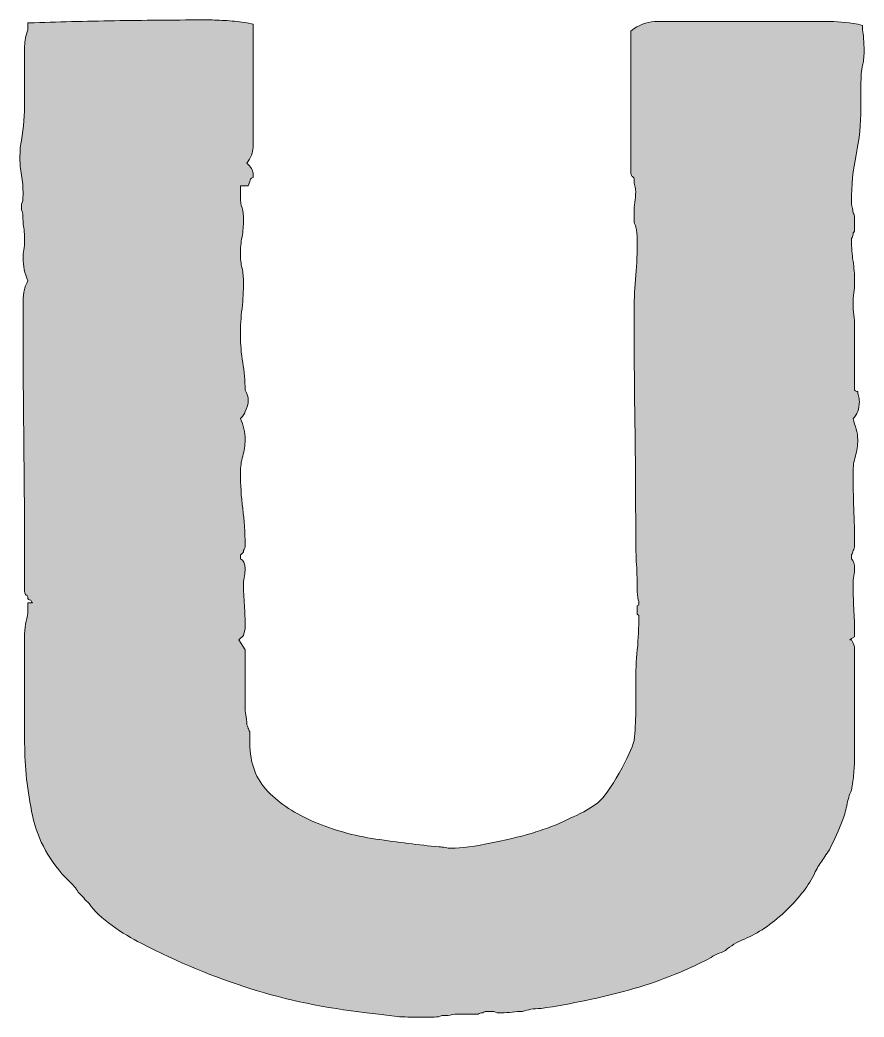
# Model space of a CAD drawing. Header units: inches. Extents: x 93 to 988, y -1032 to -47.
# Drawn here: x 580.2 to 760.5, y -1032.1 to -819.4 of the extents above; entities that cross this region are included whole.
import ezdxf

# ---------------------------------------------------------------- set-up
doc = ezdxf.new("R2010")
doc.units = ezdxf.units.IN
doc.header["$MEASUREMENT"] = 0
doc.layers.add('Layer 1', color=7, linetype='Continuous')

# ---------------------------------------------------------------- blocks, each defined once
blk = doc.blocks.new('block 3')
at = {"layer": 'Layer 1', "true_color": 0x2b568d}
h = blk.add_hatch(color=167, dxfattribs=at)
h.dxf.hatch_style = 2
edge = h.paths.add_edge_path()
edge.add_spline(control_points=[(628.32, -965.84), (628.32, -966.45), (628.37, -967.05), (628.49, -967.66), (628.6, -968.26), (628.66, -968.98), (628.66, -969.78), (628.88, -970.19), (628.99, -970.44), (628.99, -970.54), (628.99, -970.64), (629.1, -970.89), (629.33, -971.29), (629.33, -971.29), (629.33, -973.71), (629.33, -973.71), (629.33, -977.95), (630.62, -981.38), (633.2, -984), (635.77, -986.63), (639.08, -988.8), (643.12, -990.51), (647.15, -992.23), (651.52, -993.44), (656.23, -994.14), (660.94, -994.85), (665.42, -995.4), (669.68, -995.81), (670.13, -995.81), (670.58, -995.86), (671.03, -995.96), (671.47, -996.06), (671.92, -996.11), (672.37, -996.11), (674.39, -996.11), (677.36, -995.71), (681.29, -994.9), (685.2, -994.09), (688.06, -993.38), (689.86, -992.78), (691.21, -992.38), (692.55, -991.92), (693.9, -991.42), (695.24, -990.92), (696.47, -990.36), (697.59, -989.75), (699.61, -988.95), (701.63, -987.84), (703.65, -986.42), (704.99, -985.21), (706.5, -983.1), (708.19, -980.07), (709.87, -977.04), (710.93, -974.72), (711.38, -973.11), (711.6, -971.09), (711.72, -969.07), (711.72, -967.05), (711.72, -965.04), (711.72, -962.92), (711.72, -960.7), (711.72, -958.48), (711.83, -956.16), (712.06, -953.74), (712.28, -951.32), (712.39, -949), (712.39, -946.78), (712.39, -946.78), (712.39, -946.47), (712.39, -946.47), (712.39, -946.47), (712.06, -946.17), (712.06, -946.17), (712.06, -946.17), (712.06, -945.26), (712.06, -945.26), (712.06, -945.26), (712.06, -944.36), (712.06, -944.36), (712.28, -944.36), (712.39, -944.16), (712.39, -943.75), (712.39, -943.75), (712.39, -943.45), (712.39, -943.45), (712.16, -943.05), (712.06, -942.34), (712.06, -941.33), (712.06, -939.31), (712, -937.39), (711.89, -935.58), (711.77, -933.76), (711.72, -931.85), (711.72, -929.83), (711.72, -921.76), (711.66, -913.69), (711.55, -905.62), (711.43, -897.55), (711.38, -889.38), (711.38, -881.1), (711.38, -878.68), (711.49, -876.26), (711.72, -873.84), (711.94, -871.42), (712.06, -868.9), (712.06, -866.27), (712.06, -865.26), (711.94, -864.35), (711.72, -863.55), (711.72, -863.35), (711.66, -863.14), (711.55, -862.94), (711.43, -862.74), (711.38, -862.44), (711.38, -862.03), (711.38, -862.03), (711.38, -860.52), (711.38, -860.52), (711.38, -859.72), (711.43, -858.96), (711.55, -858.25), (711.66, -857.54), (711.72, -856.79), (711.72, -855.98), (711.72, -855.58), (711.66, -855.18), (711.55, -854.77), (711.43, -854.37), (711.38, -853.97), (711.38, -853.56), (711.38, -853.16), (711.27, -852.91), (711.05, -852.8), (710.82, -852.7), (710.71, -852.45), (710.71, -852.05), (710.71, -852.05), (710.71, -850.83), (710.71, -850.83), (710.71, -850.83), (710.71, -821.78), (710.71, -821.78), (710.71, -821.78), (711.38, -821.17), (711.38, -821.17), (712.95, -820.17), (714.63, -819.66), (716.43, -819.66), (716.43, -819.66), (746.02, -819.66), (746.02, -819.66), (748.48, -819.66), (750.67, -819.66), (752.58, -819.66), (754.48, -819.66), (756.66, -819.87), (759.13, -820.27), (759.13, -820.27), (760.14, -820.57), (760.14, -820.57), (760.14, -820.57), (760.14, -821.48), (760.14, -821.48), (760.36, -822.49), (760.48, -824), (760.48, -826.02), (760.48, -827.43), (760.36, -828.44), (760.14, -829.04), (759.92, -830.06), (759.81, -831.47), (759.81, -833.28), (759.81, -833.28), (759.81, -838.12), (759.81, -838.12), (759.81, -841.56), (759.47, -844.89), (758.8, -848.11), (758.12, -851.34), (757.79, -854.67), (757.79, -858.1), (757.79, -858.51), (757.84, -858.91), (757.96, -859.31), (758.07, -859.72), (758.12, -860.12), (758.12, -860.52), (758.34, -860.72), (758.46, -861.13), (758.46, -861.73), (758.46, -861.73), (758.46, -862.94), (758.46, -862.94), (758.46, -862.94), (758.46, -864.15), (758.46, -864.15), (758.46, -864.35), (758.4, -864.51), (758.29, -864.61), (758.18, -864.71), (758.12, -864.86), (758.12, -865.06), (758.12, -865.47), (758.01, -865.77), (757.79, -865.97), (757.79, -865.97), (757.79, -866.27), (757.79, -866.27), (757.79, -867.89), (757.9, -869.4), (758.12, -870.81), (758.34, -872.22), (758.46, -873.64), (758.46, -875.05), (758.46, -876.06), (758.4, -876.92), (758.29, -877.62), (758.18, -878.33), (758.12, -879.09), (758.12, -879.89), (758.12, -880.7), (758.18, -881.51), (758.29, -882.31), (758.4, -883.12), (758.46, -883.93), (758.46, -884.73), (758.46, -884.73), (758.46, -898.35), (758.46, -898.35), (758.68, -898.56), (758.91, -898.65), (759.13, -898.65), (759.13, -898.86), (759.19, -899.16), (759.3, -899.56), (759.41, -899.97), (759.47, -900.37), (759.47, -900.77), (759.47, -902.39), (759.02, -903.6), (758.12, -904.41), (758.34, -905.21), (758.57, -905.97), (758.8, -906.67), (759.02, -907.38), (759.13, -908.14), (759.13, -908.94), (759.13, -910.16), (758.97, -911.32), (758.63, -912.42), (758.29, -913.54), (758.12, -914.7), (758.12, -915.91), (758.12, -918.53), (758.18, -921.1), (758.29, -923.62), (758.4, -926.15), (758.46, -928.72), (758.46, -931.34), (758.46, -931.95), (758.34, -932.35), (758.12, -932.55), (758.12, -932.96), (758.01, -933.26), (757.79, -933.46), (757.79, -933.46), (757.79, -933.76), (757.79, -933.76), (757.79, -933.76), (757.79, -934.07), (757.79, -934.07), (757.79, -934.07), (757.79, -934.37), (757.79, -934.37), (758.24, -934.77), (758.46, -935.48), (758.46, -936.49), (758.46, -936.89), (758.4, -937.39), (758.29, -938), (758.18, -938.6), (758.12, -939.11), (758.12, -939.51), (758.12, -941.33), (758.18, -943.14), (758.29, -944.96), (758.4, -946.78), (758.46, -948.49), (758.46, -950.11), (758.46, -950.11), (758.46, -951.01), (758.46, -951.01), (758.46, -951.01), (757.79, -951.32), (757.79, -951.32), (757.79, -951.32), (757.45, -951.62), (757.45, -951.62), (757.45, -951.62), (757.79, -951.62), (757.79, -951.62), (758.24, -952.43), (758.46, -953.03), (758.46, -953.44), (758.46, -953.44), (758.46, -976.44), (758.46, -976.44), (758.46, -977.65), (758.4, -978.86), (758.29, -980.07), (758.18, -981.28), (758.01, -982.49), (757.79, -983.7), (757.34, -984.71), (757, -985.82), (756.78, -987.03), (756.55, -988.24), (756.22, -989.35), (755.77, -990.36), (755.1, -992.17), (754.2, -994.19), (753.08, -996.41), (752.41, -997.43), (751.79, -998.33), (751.23, -999.14), (750.67, -999.94), (750.16, -1000.85), (749.72, -1001.86), (748.37, -1004.48), (746.3, -1007.11), (743.5, -1009.73), (740.69, -1012.35), (737.83, -1014.27), (734.92, -1015.48), (733.8, -1015.89), (732.57, -1016.59), (731.22, -1017.6), (730.77, -1018.01), (730.21, -1018.31), (729.54, -1018.51), (728.87, -1018.71), (728.31, -1019.01), (727.86, -1019.41), (722.03, -1022.44), (716.14, -1024.76), (710.2, -1026.37), (704.26, -1027.99), (698.04, -1029.3), (691.54, -1030.31), (690.64, -1030.31), (689.91, -1030.36), (689.35, -1030.46), (688.79, -1030.57), (688.18, -1030.72), (687.51, -1030.91), (686.83, -1030.91), (686.1, -1030.97), (685.32, -1031.07), (684.53, -1031.17), (683.81, -1031.22), (683.13, -1031.22), (683.13, -1031.22), (682.13, -1031.22), (682.13, -1031.22), (682.13, -1031.22), (681.45, -1030.91), (681.45, -1030.91), (681.45, -1030.91), (680.78, -1030.91), (680.78, -1030.91), (680.78, -1030.91), (680.11, -1030.91), (680.11, -1030.91), (680.11, -1030.91), (679.77, -1030.91), (679.77, -1030.91), (679.55, -1030.91), (679.32, -1031.02), (679.1, -1031.22), (678.65, -1031.22), (678.31, -1031.32), (678.09, -1031.52), (678.09, -1031.52), (676.74, -1031.52), (676.74, -1031.52), (676.74, -1031.52), (673.72, -1031.52), (673.72, -1031.52), (672.82, -1031.52), (672.15, -1031.62), (671.7, -1031.82), (671.7, -1031.82), (670.36, -1031.82), (670.36, -1031.82), (669.9, -1032.02), (669.35, -1032.12), (668.67, -1032.12), (668.67, -1032.12), (663.63, -1032.12), (663.63, -1032.12), (662.06, -1032.12), (660.54, -1032.02), (659.09, -1031.82), (657.63, -1031.62), (656.01, -1031.42), (654.21, -1031.22), (645.47, -1030.21), (637.23, -1028.49), (629.5, -1026.07), (621.76, -1023.65), (613.97, -1020.43), (606.13, -1016.39), (604.11, -1015.38), (602.03, -1014.12), (599.9, -1012.6), (597.77, -1011.09), (596.15, -1009.53), (595.03, -1007.91), (594.57, -1007.51), (594.19, -1007.11), (593.85, -1006.7), (593.51, -1006.3), (593.12, -1005.9), (592.67, -1005.49), (592.45, -1005.09), (592.17, -1004.69), (591.83, -1004.28), (591.5, -1003.88), (591.1, -1003.48), (590.66, -1003.07), (586.62, -999.04), (584.04, -994.4), (582.92, -989.15), (581.8, -983.9), (581.24, -978.76), (581.24, -973.71), (581.24, -973.71), (581.24, -950.41), (581.24, -950.41), (581.24, -949.4), (581.35, -948.49), (581.58, -947.68), (581.8, -946.88), (581.91, -946.07), (581.91, -945.26), (581.91, -945.26), (581.91, -943.75), (581.91, -943.75), (581.91, -943.75), (582.92, -943.75), (582.92, -943.75), (582.69, -943.55), (582.59, -943.35), (582.59, -943.14), (582.13, -943.14), (581.91, -942.95), (581.91, -942.54), (581.91, -942.34), (581.8, -942.19), (581.58, -942.09), (581.35, -941.99), (581.24, -941.73), (581.24, -941.33), (581.24, -931.04), (581.18, -920.85), (581.07, -910.76), (580.96, -900.67), (580.9, -890.48), (580.9, -880.19), (580.9, -879.19), (580.96, -878.28), (581.07, -877.47), (581.18, -876.67), (581.46, -875.86), (581.91, -875.05), (581.24, -873.43), (580.9, -871.82), (580.9, -870.2), (580.9, -869.6), (580.96, -868.99), (581.07, -868.39), (581.18, -867.78), (581.24, -867.18), (581.24, -866.57), (581.24, -865.16), (581.12, -863.95), (580.9, -862.94), (580.9, -861.13), (580.79, -860.12), (580.57, -859.91), (580.57, -859.91), (580.57, -859.31), (580.57, -859.31), (580.57, -859.31), (580.57, -858.7), (580.57, -858.7), (580.79, -858.3), (580.9, -857.6), (580.9, -856.58), (580.9, -855.18), (580.79, -853.81), (580.57, -852.5), (580.34, -851.19), (580.23, -850.03), (580.23, -849.02), (580.23, -847.2), (580.34, -845.89), (580.57, -845.08), (581.01, -842.26), (581.24, -839.49), (581.24, -836.76), (581.24, -834.04), (581.24, -831.27), (581.24, -828.44), (581.24, -827.23), (581.24, -826.07), (581.24, -824.96), (581.24, -823.85), (581.46, -822.69), (581.91, -821.48), (581.91, -821.48), (581.91, -819.96), (581.91, -819.96), (581.91, -819.96), (583.26, -819.96), (583.26, -819.96), (589.31, -819.76), (595.42, -819.61), (601.59, -819.51), (607.75, -819.41), (613.97, -819.36), (620.25, -819.36), (621.59, -819.36), (622.99, -819.41), (624.45, -819.51), (625.91, -819.61), (627.31, -819.76), (628.66, -819.96), (628.66, -819.96), (630, -820.27), (630, -820.27), (630, -820.27), (630, -846.6), (630, -846.6), (630, -847.61), (629.55, -848.72), (628.66, -849.93), (629.55, -850.74), (630, -851.44), (630, -852.05), (630, -852.05), (630, -852.95), (630, -852.95), (629.55, -853.16), (629.33, -853.46), (629.33, -853.86), (629.33, -853.86), (628.99, -854.77), (628.99, -854.77), (628.99, -854.77), (627.98, -854.77), (627.98, -854.77), (627.98, -854.77), (627.31, -854.77), (627.31, -854.77), (627.31, -854.77), (627.31, -855.07), (627.31, -855.07), (627.31, -855.07), (627.31, -855.98), (627.31, -855.98), (627.31, -855.98), (627.31, -857.19), (627.31, -857.19), (627.31, -858), (627.42, -858.76), (627.65, -859.46), (627.87, -860.17), (627.98, -861.03), (627.98, -862.03), (627.98, -863.24), (627.87, -864.45), (627.65, -865.66), (627.42, -866.87), (627.31, -868.09), (627.31, -869.3), (627.31, -870.31), (627.42, -871.32), (627.65, -872.32), (627.87, -873.34), (627.98, -874.34), (627.98, -875.35), (627.98, -877.17), (627.87, -879.03), (627.65, -880.95), (627.42, -882.87), (627.31, -884.73), (627.31, -886.55), (627.31, -888.57), (627.48, -890.53), (627.81, -892.45), (628.15, -894.37), (628.32, -896.34), (628.32, -898.35), (628.77, -899.16), (628.99, -899.86), (628.99, -900.47), (628.99, -901.28), (628.77, -902.09), (628.32, -902.89), (628.32, -903.3), (627.98, -903.8), (627.31, -904.41), (627.98, -905.82), (628.32, -907.33), (628.32, -908.94), (628.32, -910.16), (628.15, -911.32), (627.81, -912.42), (627.48, -913.54), (627.31, -914.7), (627.31, -915.91), (627.31, -918.53), (627.48, -921.1), (627.81, -923.62), (628.15, -926.15), (628.32, -928.72), (628.32, -931.34), (628.32, -931.95), (628.21, -932.35), (627.98, -932.55), (627.98, -932.96), (627.76, -933.26), (627.31, -933.46), (627.31, -933.46), (627.31, -933.76), (627.31, -933.76), (627.31, -933.76), (627.31, -934.07), (627.31, -934.07), (627.31, -934.07), (627.31, -934.37), (627.31, -934.37), (627.98, -934.57), (628.32, -935.28), (628.32, -936.49), (628.32, -936.89), (628.26, -937.39), (628.15, -938), (628.04, -938.6), (627.98, -939.11), (627.98, -939.51), (627.98, -941.13), (628.04, -942.69), (628.15, -944.2), (628.26, -945.72), (628.32, -947.28), (628.32, -948.89), (628.32, -948.89), (628.32, -949.2), (628.32, -949.2), (628.32, -949.2), (627.98, -950.71), (627.98, -950.71), (627.98, -950.71), (626.98, -951.62), (626.98, -951.62), (626.98, -951.62), (628.32, -953.74), (628.32, -953.74), (628.32, -953.74), (628.32, -965.84), (628.32, -965.84)], knot_values=[0, 0, 0, 0, 1, 1, 1, 2, 2, 2, 3, 3, 3, 4, 4, 4, 5, 5, 5, 6, 6, 6, 7, 7, 7, 8, 8, 8, 9, 9, 9, 10, 10, 10, 11, 11, 11, 12, 12, 12, 13, 13, 13, 14, 14, 14, 15, 15, 15, 16, 16, 16, 17, 17, 17, 18, 18, 18, 19, 19, 19, 20, 20, 20, 21, 21, 21, 22, 22, 22, 23, 23, 23, 24, 24, 24, 25, 25, 25, 26, 26, 26, 27, 27, 27, 28, 28, 28, 29, 29, 29, 30, 30, 30, 31, 31, 31, 32, 32, 32, 33, 33, 33, 34, 34, 34, 35, 35, 35, 36, 36, 36, 37, 37, 37, 38, 38, 38, 39, 39, 39, 40, 40, 40, 41, 41, 41, 42, 42, 42, 43, 43, 43, 44, 44, 44, 45, 45, 45, 46, 46, 46, 47, 47, 47, 48, 48, 48, 49, 49, 49, 50, 50, 50, 51, 51, 51, 52, 52, 52, 53, 53, 53, 54, 54, 54, 55, 55, 55, 56, 56, 56, 57, 57, 57, 58, 58, 58, 59, 59, 59, 60, 60, 60, 61, 61, 61, 62, 62, 62, 63, 63, 63, 64, 64, 64, 65, 65, 65, 66, 66, 66, 67, 67, 67, 68, 68, 68, 69, 69, 69, 70, 70, 70, 71, 71, 71, 72, 72, 72, 73, 73, 73, 74, 74, 74, 75, 75, 75, 76, 76, 76, 77, 77, 77, 78, 78, 78, 79, 79, 79, 80, 80, 80, 81, 81, 81, 82, 82, 82, 83, 83, 83, 84, 84, 84, 85, 85, 85, 86, 86, 86, 87, 87, 87, 88, 88, 88, 89, 89, 89, 90, 90, 90, 91, 91, 91, 92, 92, 92, 93, 93, 93, 94, 94, 94, 95, 95, 95, 96, 96, 96, 97, 97, 97, 98, 98, 98, 99, 99, 99, 100, 100, 100, 101, 101, 101, 102, 102, 102, 103, 103, 103, 104, 104, 104, 105, 105, 105, 106, 106, 106, 107, 107, 107, 108, 108, 108, 109, 109, 109, 110, 110, 110, 111, 111, 111, 112, 112, 112, 113, 113, 113, 114, 114, 114, 115, 115, 115, 116, 116, 116, 117, 117, 117, 118, 118, 118, 119, 119, 119, 120, 120, 120, 121, 121, 121, 122, 122, 122, 123, 123, 123, 124, 124, 124, 125, 125, 125, 126, 126, 126, 127, 127, 127, 128, 128, 128, 129, 129, 129, 130, 130, 130, 131, 131, 131, 132, 132, 132, 133, 133, 133, 134, 134, 134, 135, 135, 135, 136, 136, 136, 137, 137, 137, 138, 138, 138, 139, 139, 139, 140, 140, 140, 141, 141, 141, 142, 142, 142, 143, 143, 143, 144, 144, 144, 145, 145, 145, 146, 146, 146, 147, 147, 147, 148, 148, 148, 149, 149, 149, 150, 150, 150, 151, 151, 151, 152, 152, 152, 153, 153, 153, 154, 154, 154, 155, 155, 155, 156, 156, 156, 157, 157, 157, 158, 158, 158, 159, 159, 159, 160, 160, 160, 161, 161, 161, 162, 162, 162, 163, 163, 163, 164, 164, 164, 165, 165, 165, 166, 166, 166, 167, 167, 167, 168, 168, 168, 169, 169, 169, 170, 170, 170, 171, 171, 171, 172, 172, 172, 173, 173, 173, 174, 174, 174, 175, 175, 175, 176, 176, 176, 177, 177, 177, 178, 178, 178, 179, 179, 179, 180, 180, 180, 181, 181, 181, 182, 182, 182, 183, 183, 183, 184, 184, 184, 185, 185, 185, 186, 186, 186, 187, 187, 187, 188, 188, 188, 189, 189, 189, 190, 190, 190, 191, 191, 191, 192, 192, 192, 193, 193, 193, 194, 194, 194, 195, 195, 195, 196, 196, 196, 197, 197, 197, 198, 198, 198, 199, 199, 199, 200, 200, 200, 201, 201, 201, 202, 202, 202, 203, 203, 203, 204, 204, 204, 205, 205, 205, 206, 206, 206, 207, 207, 207, 208, 208, 208, 209, 209, 209, 210, 210, 210, 211, 211, 211, 212, 212, 212, 213, 213, 213, 214, 214, 214, 215, 215, 215, 216, 216, 216, 217, 217, 217, 218, 218, 218, 219, 219, 219, 220, 220, 220, 221, 221, 221, 222, 222, 222, 223, 223, 223, 224, 224, 224, 224], degree=3, periodic=1)
at = {"layer": 'Layer 1', "lineweight": 0}
blk.add_open_spline([(628.32, -965.84), (628.32, -966.45), (628.37, -967.05), (628.49, -967.66), (628.6, -968.26), (628.66, -968.98), (628.66, -969.78), (628.88, -970.19), (628.99, -970.44), (628.99, -970.54), (628.99, -970.64), (629.1, -970.89), (629.33, -971.29), (629.33, -971.29), (629.33, -973.71), (629.33, -973.71), (629.33, -977.95), (630.62, -981.38), (633.2, -984), (635.77, -986.63), (639.08, -988.8), (643.12, -990.51), (647.15, -992.23), (651.52, -993.44), (656.23, -994.14), (660.94, -994.85), (665.42, -995.4), (669.68, -995.81), (670.13, -995.81), (670.58, -995.86), (671.03, -995.96), (671.47, -996.06), (671.92, -996.11), (672.37, -996.11), (674.39, -996.11), (677.36, -995.71), (681.29, -994.9), (685.2, -994.09), (688.06, -993.38), (689.86, -992.78), (691.21, -992.38), (692.55, -991.92), (693.9, -991.42), (695.24, -990.92), (696.47, -990.36), (697.59, -989.75), (699.61, -988.95), (701.63, -987.84), (703.65, -986.42), (704.99, -985.21), (706.5, -983.1), (708.19, -980.07), (709.87, -977.04), (710.93, -974.72), (711.38, -973.11), (711.6, -971.09), (711.72, -969.07), (711.72, -967.05), (711.72, -965.04), (711.72, -962.92), (711.72, -960.7), (711.72, -958.48), (711.83, -956.16), (712.06, -953.74), (712.28, -951.32), (712.39, -949), (712.39, -946.78), (712.39, -946.78), (712.39, -946.47), (712.39, -946.47), (712.39, -946.47), (712.06, -946.17), (712.06, -946.17), (712.06, -946.17), (712.06, -945.26), (712.06, -945.26), (712.06, -945.26), (712.06, -944.36), (712.06, -944.36), (712.28, -944.36), (712.39, -944.16), (712.39, -943.75), (712.39, -943.75), (712.39, -943.45), (712.39, -943.45), (712.16, -943.05), (712.06, -942.34), (712.06, -941.33), (712.06, -939.31), (712, -937.39), (711.89, -935.58), (711.77, -933.76), (711.72, -931.85), (711.72, -929.83), (711.72, -921.76), (711.66, -913.69), (711.55, -905.62), (711.43, -897.55), (711.38, -889.38), (711.38, -881.1), (711.38, -878.68), (711.49, -876.26), (711.72, -873.84), (711.94, -871.42), (712.06, -868.9), (712.06, -866.27), (712.06, -865.26), (711.94, -864.35), (711.72, -863.55), (711.72, -863.35), (711.66, -863.14), (711.55, -862.94), (711.43, -862.74), (711.38, -862.44), (711.38, -862.03), (711.38, -862.03), (711.38, -860.52), (711.38, -860.52), (711.38, -859.72), (711.43, -858.96), (711.55, -858.25), (711.66, -857.54), (711.72, -856.79), (711.72, -855.98), (711.72, -855.58), (711.66, -855.18), (711.55, -854.77), (711.43, -854.37), (711.38, -853.97), (711.38, -853.56), (711.38, -853.16), (711.27, -852.91), (711.05, -852.8), (710.82, -852.7), (710.71, -852.45), (710.71, -852.05), (710.71, -852.05), (710.71, -850.83), (710.71, -850.83), (710.71, -850.83), (710.71, -821.78), (710.71, -821.78), (710.71, -821.78), (711.38, -821.17), (711.38, -821.17), (712.95, -820.17), (714.63, -819.66), (716.43, -819.66), (716.43, -819.66), (746.02, -819.66), (746.02, -819.66), (748.48, -819.66), (750.67, -819.66), (752.58, -819.66), (754.48, -819.66), (756.66, -819.87), (759.13, -820.27), (759.13, -820.27), (760.14, -820.57), (760.14, -820.57), (760.14, -820.57), (760.14, -821.48), (760.14, -821.48), (760.36, -822.49), (760.48, -824), (760.48, -826.02), (760.48, -827.43), (760.36, -828.44), (760.14, -829.04), (759.92, -830.06), (759.81, -831.47), (759.81, -833.28), (759.81, -833.28), (759.81, -838.12), (759.81, -838.12), (759.81, -841.56), (759.47, -844.89), (758.8, -848.11), (758.12, -851.34), (757.79, -854.67), (757.79, -858.1), (757.79, -858.51), (757.84, -858.91), (757.96, -859.31), (758.07, -859.72), (758.12, -860.12), (758.12, -860.52), (758.34, -860.72), (758.46, -861.13), (758.46, -861.73), (758.46, -861.73), (758.46, -862.94), (758.46, -862.94), (758.46, -862.94), (758.46, -864.15), (758.46, -864.15), (758.46, -864.35), (758.4, -864.51), (758.29, -864.61), (758.18, -864.71), (758.12, -864.86), (758.12, -865.06), (758.12, -865.47), (758.01, -865.77), (757.79, -865.97), (757.79, -865.97), (757.79, -866.27), (757.79, -866.27), (757.79, -867.89), (757.9, -869.4), (758.12, -870.81), (758.34, -872.22), (758.46, -873.64), (758.46, -875.05), (758.46, -876.06), (758.4, -876.92), (758.29, -877.62), (758.18, -878.33), (758.12, -879.09), (758.12, -879.89), (758.12, -880.7), (758.18, -881.51), (758.29, -882.31), (758.4, -883.12), (758.46, -883.93), (758.46, -884.73), (758.46, -884.73), (758.46, -898.35), (758.46, -898.35), (758.68, -898.56), (758.91, -898.65), (759.13, -898.65), (759.13, -898.86), (759.19, -899.16), (759.3, -899.56), (759.41, -899.97), (759.47, -900.37), (759.47, -900.77), (759.47, -902.39), (759.02, -903.6), (758.12, -904.41), (758.34, -905.21), (758.57, -905.97), (758.8, -906.67), (759.02, -907.38), (759.13, -908.14), (759.13, -908.94), (759.13, -910.16), (758.97, -911.32), (758.63, -912.42), (758.29, -913.54), (758.12, -914.7), (758.12, -915.91), (758.12, -918.53), (758.18, -921.1), (758.29, -923.62), (758.4, -926.15), (758.46, -928.72), (758.46, -931.34), (758.46, -931.95), (758.34, -932.35), (758.12, -932.55), (758.12, -932.96), (758.01, -933.26), (757.79, -933.46), (757.79, -933.46), (757.79, -933.76), (757.79, -933.76), (757.79, -933.76), (757.79, -934.07), (757.79, -934.07), (757.79, -934.07), (757.79, -934.37), (757.79, -934.37), (758.24, -934.77), (758.46, -935.48), (758.46, -936.49), (758.46, -936.89), (758.4, -937.39), (758.29, -938), (758.18, -938.6), (758.12, -939.11), (758.12, -939.51), (758.12, -941.33), (758.18, -943.14), (758.29, -944.96), (758.4, -946.78), (758.46, -948.49), (758.46, -950.11), (758.46, -950.11), (758.46, -951.01), (758.46, -951.01), (758.46, -951.01), (757.79, -951.32), (757.79, -951.32), (757.79, -951.32), (757.45, -951.62), (757.45, -951.62), (757.45, -951.62), (757.79, -951.62), (757.79, -951.62), (758.24, -952.43), (758.46, -953.03), (758.46, -953.44), (758.46, -953.44), (758.46, -976.44), (758.46, -976.44), (758.46, -977.65), (758.4, -978.86), (758.29, -980.07), (758.18, -981.28), (758.01, -982.49), (757.79, -983.7), (757.34, -984.71), (757, -985.82), (756.78, -987.03), (756.55, -988.24), (756.22, -989.35), (755.77, -990.36), (755.1, -992.17), (754.2, -994.19), (753.08, -996.41), (752.41, -997.43), (751.79, -998.33), (751.23, -999.14), (750.67, -999.94), (750.16, -1000.85), (749.72, -1001.86), (748.37, -1004.48), (746.3, -1007.11), (743.5, -1009.73), (740.69, -1012.35), (737.83, -1014.27), (734.92, -1015.48), (733.8, -1015.89), (732.57, -1016.59), (731.22, -1017.6), (730.77, -1018.01), (730.21, -1018.31), (729.54, -1018.51), (728.87, -1018.71), (728.31, -1019.01), (727.86, -1019.41), (722.03, -1022.44), (716.14, -1024.76), (710.2, -1026.37), (704.26, -1027.99), (698.04, -1029.3), (691.54, -1030.31), (690.64, -1030.31), (689.91, -1030.36), (689.35, -1030.46), (688.79, -1030.57), (688.18, -1030.72), (687.51, -1030.91), (686.83, -1030.91), (686.1, -1030.97), (685.32, -1031.07), (684.53, -1031.17), (683.81, -1031.22), (683.13, -1031.22), (683.13, -1031.22), (682.13, -1031.22), (682.13, -1031.22), (682.13, -1031.22), (681.45, -1030.91), (681.45, -1030.91), (681.45, -1030.91), (680.78, -1030.91), (680.78, -1030.91), (680.78, -1030.91), (680.11, -1030.91), (680.11, -1030.91), (680.11, -1030.91), (679.77, -1030.91), (679.77, -1030.91), (679.55, -1030.91), (679.32, -1031.02), (679.1, -1031.22), (678.65, -1031.22), (678.31, -1031.32), (678.09, -1031.52), (678.09, -1031.52), (676.74, -1031.52), (676.74, -1031.52), (676.74, -1031.52), (673.72, -1031.52), (673.72, -1031.52), (672.82, -1031.52), (672.15, -1031.62), (671.7, -1031.82), (671.7, -1031.82), (670.36, -1031.82), (670.36, -1031.82), (669.9, -1032.02), (669.35, -1032.12), (668.67, -1032.12), (668.67, -1032.12), (663.63, -1032.12), (663.63, -1032.12), (662.06, -1032.12), (660.54, -1032.02), (659.09, -1031.82), (657.63, -1031.62), (656.01, -1031.42), (654.21, -1031.22), (645.47, -1030.21), (637.23, -1028.49), (629.5, -1026.07), (621.76, -1023.65), (613.97, -1020.43), (606.13, -1016.39), (604.11, -1015.38), (602.03, -1014.12), (599.9, -1012.6), (597.77, -1011.09), (596.15, -1009.53), (595.03, -1007.91), (594.57, -1007.51), (594.19, -1007.11), (593.85, -1006.7), (593.51, -1006.3), (593.12, -1005.9), (592.67, -1005.49), (592.45, -1005.09), (592.17, -1004.69), (591.83, -1004.28), (591.5, -1003.88), (591.1, -1003.48), (590.66, -1003.07), (586.62, -999.04), (584.04, -994.4), (582.92, -989.15), (581.8, -983.9), (581.24, -978.76), (581.24, -973.71), (581.24, -973.71), (581.24, -950.41), (581.24, -950.41), (581.24, -949.4), (581.35, -948.49), (581.58, -947.68), (581.8, -946.88), (581.91, -946.07), (581.91, -945.26), (581.91, -945.26), (581.91, -943.75), (581.91, -943.75), (581.91, -943.75), (582.92, -943.75), (582.92, -943.75), (582.69, -943.55), (582.59, -943.35), (582.59, -943.14), (582.13, -943.14), (581.91, -942.95), (581.91, -942.54), (581.91, -942.34), (581.8, -942.19), (581.58, -942.09), (581.35, -941.99), (581.24, -941.73), (581.24, -941.33), (581.24, -931.04), (581.18, -920.85), (581.07, -910.76), (580.96, -900.67), (580.9, -890.48), (580.9, -880.19), (580.9, -879.19), (580.96, -878.28), (581.07, -877.47), (581.18, -876.67), (581.46, -875.86), (581.91, -875.05), (581.24, -873.43), (580.9, -871.82), (580.9, -870.2), (580.9, -869.6), (580.96, -868.99), (581.07, -868.39), (581.18, -867.78), (581.24, -867.18), (581.24, -866.57), (581.24, -865.16), (581.12, -863.95), (580.9, -862.94), (580.9, -861.13), (580.79, -860.12), (580.57, -859.91), (580.57, -859.91), (580.57, -859.31), (580.57, -859.31), (580.57, -859.31), (580.57, -858.7), (580.57, -858.7), (580.79, -858.3), (580.9, -857.6), (580.9, -856.58), (580.9, -855.18), (580.79, -853.81), (580.57, -852.5), (580.34, -851.19), (580.23, -850.03), (580.23, -849.02), (580.23, -847.2), (580.34, -845.89), (580.57, -845.08), (581.01, -842.26), (581.24, -839.49), (581.24, -836.76), (581.24, -834.04), (581.24, -831.27), (581.24, -828.44), (581.24, -827.23), (581.24, -826.07), (581.24, -824.96), (581.24, -823.85), (581.46, -822.69), (581.91, -821.48), (581.91, -821.48), (581.91, -819.96), (581.91, -819.96), (581.91, -819.96), (583.26, -819.96), (583.26, -819.96), (589.31, -819.76), (595.42, -819.61), (601.59, -819.51), (607.75, -819.41), (613.97, -819.36), (620.25, -819.36), (621.59, -819.36), (622.99, -819.41), (624.45, -819.51), (625.91, -819.61), (627.31, -819.76), (628.66, -819.96), (628.66, -819.96), (630, -820.27), (630, -820.27), (630, -820.27), (630, -846.6), (630, -846.6), (630, -847.61), (629.55, -848.72), (628.66, -849.93), (629.55, -850.74), (630, -851.44), (630, -852.05), (630, -852.05), (630, -852.95), (630, -852.95), (629.55, -853.16), (629.33, -853.46), (629.33, -853.86), (629.33, -853.86), (628.99, -854.77), (628.99, -854.77), (628.99, -854.77), (627.98, -854.77), (627.98, -854.77), (627.98, -854.77), (627.31, -854.77), (627.31, -854.77), (627.31, -854.77), (627.31, -855.07), (627.31, -855.07), (627.31, -855.07), (627.31, -855.98), (627.31, -855.98), (627.31, -855.98), (627.31, -857.19), (627.31, -857.19), (627.31, -858), (627.42, -858.76), (627.65, -859.46), (627.87, -860.17), (627.98, -861.03), (627.98, -862.03), (627.98, -863.24), (627.87, -864.45), (627.65, -865.66), (627.42, -866.87), (627.31, -868.09), (627.31, -869.3), (627.31, -870.31), (627.42, -871.32), (627.65, -872.32), (627.87, -873.34), (627.98, -874.34), (627.98, -875.35), (627.98, -877.17), (627.87, -879.03), (627.65, -880.95), (627.42, -882.87), (627.31, -884.73), (627.31, -886.55), (627.31, -888.57), (627.48, -890.53), (627.81, -892.45), (628.15, -894.37), (628.32, -896.34), (628.32, -898.35), (628.77, -899.16), (628.99, -899.86), (628.99, -900.47), (628.99, -901.28), (628.77, -902.09), (628.32, -902.89), (628.32, -903.3), (627.98, -903.8), (627.31, -904.41), (627.98, -905.82), (628.32, -907.33), (628.32, -908.94), (628.32, -910.16), (628.15, -911.32), (627.81, -912.42), (627.48, -913.54), (627.31, -914.7), (627.31, -915.91), (627.31, -918.53), (627.48, -921.1), (627.81, -923.62), (628.15, -926.15), (628.32, -928.72), (628.32, -931.34), (628.32, -931.95), (628.21, -932.35), (627.98, -932.55), (627.98, -932.96), (627.76, -933.26), (627.31, -933.46), (627.31, -933.46), (627.31, -933.76), (627.31, -933.76), (627.31, -933.76), (627.31, -934.07), (627.31, -934.07), (627.31, -934.07), (627.31, -934.37), (627.31, -934.37), (627.98, -934.57), (628.32, -935.28), (628.32, -936.49), (628.32, -936.89), (628.26, -937.39), (628.15, -938), (628.04, -938.6), (627.98, -939.11), (627.98, -939.51), (627.98, -941.13), (628.04, -942.69), (628.15, -944.2), (628.26, -945.72), (628.32, -947.28), (628.32, -948.89), (628.32, -948.89), (628.32, -949.2), (628.32, -949.2), (628.32, -949.2), (627.98, -950.71), (627.98, -950.71), (627.98, -950.71), (626.98, -951.62), (626.98, -951.62), (626.98, -951.62), (628.32, -953.74), (628.32, -953.74), (628.32, -953.74), (628.32, -965.84), (628.32, -965.84)], degree=3, knots=[0, 0, 0, 0, 1, 1, 1, 2, 2, 2, 3, 3, 3, 4, 4, 4, 5, 5, 5, 6, 6, 6, 7, 7, 7, 8, 8, 8, 9, 9, 9, 10, 10, 10, 11, 11, 11, 12, 12, 12, 13, 13, 13, 14, 14, 14, 15, 15, 15, 16, 16, 16, 17, 17, 17, 18, 18, 18, 19, 19, 19, 20, 20, 20, 21, 21, 21, 22, 22, 22, 23, 23, 23, 24, 24, 24, 25, 25, 25, 26, 26, 26, 27, 27, 27, 28, 28, 28, 29, 29, 29, 30, 30, 30, 31, 31, 31, 32, 32, 32, 33, 33, 33, 34, 34, 34, 35, 35, 35, 36, 36, 36, 37, 37, 37, 38, 38, 38, 39, 39, 39, 40, 40, 40, 41, 41, 41, 42, 42, 42, 43, 43, 43, 44, 44, 44, 45, 45, 45, 46, 46, 46, 47, 47, 47, 48, 48, 48, 49, 49, 49, 50, 50, 50, 51, 51, 51, 52, 52, 52, 53, 53, 53, 54, 54, 54, 55, 55, 55, 56, 56, 56, 57, 57, 57, 58, 58, 58, 59, 59, 59, 60, 60, 60, 61, 61, 61, 62, 62, 62, 63, 63, 63, 64, 64, 64, 65, 65, 65, 66, 66, 66, 67, 67, 67, 68, 68, 68, 69, 69, 69, 70, 70, 70, 71, 71, 71, 72, 72, 72, 73, 73, 73, 74, 74, 74, 75, 75, 75, 76, 76, 76, 77, 77, 77, 78, 78, 78, 79, 79, 79, 80, 80, 80, 81, 81, 81, 82, 82, 82, 83, 83, 83, 84, 84, 84, 85, 85, 85, 86, 86, 86, 87, 87, 87, 88, 88, 88, 89, 89, 89, 90, 90, 90, 91, 91, 91, 92, 92, 92, 93, 93, 93, 94, 94, 94, 95, 95, 95, 96, 96, 96, 97, 97, 97, 98, 98, 98, 99, 99, 99, 100, 100, 100, 101, 101, 101, 102, 102, 102, 103, 103, 103, 104, 104, 104, 105, 105, 105, 106, 106, 106, 107, 107, 107, 108, 108, 108, 109, 109, 109, 110, 110, 110, 111, 111, 111, 112, 112, 112, 113, 113, 113, 114, 114, 114, 115, 115, 115, 116, 116, 116, 117, 117, 117, 118, 118, 118, 119, 119, 119, 120, 120, 120, 121, 121, 121, 122, 122, 122, 123, 123, 123, 124, 124, 124, 125, 125, 125, 126, 126, 126, 127, 127, 127, 128, 128, 128, 129, 129, 129, 130, 130, 130, 131, 131, 131, 132, 132, 132, 133, 133, 133, 134, 134, 134, 135, 135, 135, 136, 136, 136, 137, 137, 137, 138, 138, 138, 139, 139, 139, 140, 140, 140, 141, 141, 141, 142, 142, 142, 143, 143, 143, 144, 144, 144, 145, 145, 145, 146, 146, 146, 147, 147, 147, 148, 148, 148, 149, 149, 149, 150, 150, 150, 151, 151, 151, 152, 152, 152, 153, 153, 153, 154, 154, 154, 155, 155, 155, 156, 156, 156, 157, 157, 157, 158, 158, 158, 159, 159, 159, 160, 160, 160, 161, 161, 161, 162, 162, 162, 163, 163, 163, 164, 164, 164, 165, 165, 165, 166, 166, 166, 167, 167, 167, 168, 168, 168, 169, 169, 169, 170, 170, 170, 171, 171, 171, 172, 172, 172, 173, 173, 173, 174, 174, 174, 175, 175, 175, 176, 176, 176, 177, 177, 177, 178, 178, 178, 179, 179, 179, 180, 180, 180, 181, 181, 181, 182, 182, 182, 183, 183, 183, 184, 184, 184, 185, 185, 185, 186, 186, 186, 187, 187, 187, 188, 188, 188, 189, 189, 189, 190, 190, 190, 191, 191, 191, 192, 192, 192, 193, 193, 193, 194, 194, 194, 195, 195, 195, 196, 196, 196, 197, 197, 197, 198, 198, 198, 199, 199, 199, 200, 200, 200, 201, 201, 201, 202, 202, 202, 203, 203, 203, 204, 204, 204, 205, 205, 205, 206, 206, 206, 207, 207, 207, 208, 208, 208, 209, 209, 209, 210, 210, 210, 211, 211, 211, 212, 212, 212, 213, 213, 213, 214, 214, 214, 215, 215, 215, 216, 216, 216, 217, 217, 217, 218, 218, 218, 219, 219, 219, 220, 220, 220, 221, 221, 221, 222, 222, 222, 223, 223, 223, 224, 224, 224, 224], dxfattribs=at)
blk = doc.blocks.new('block 2')
at = {"layer": 'Layer 1'}
blk.add_blockref('block 3', (0, 0), dxfattribs=at)

msp = doc.modelspace()

# ---------------------------------------------------------------- block references
at = {"layer": 'Layer 1'}
msp.add_blockref('block 2', (0, 0), dxfattribs=at)

doc.saveas('drawing.dxf')
